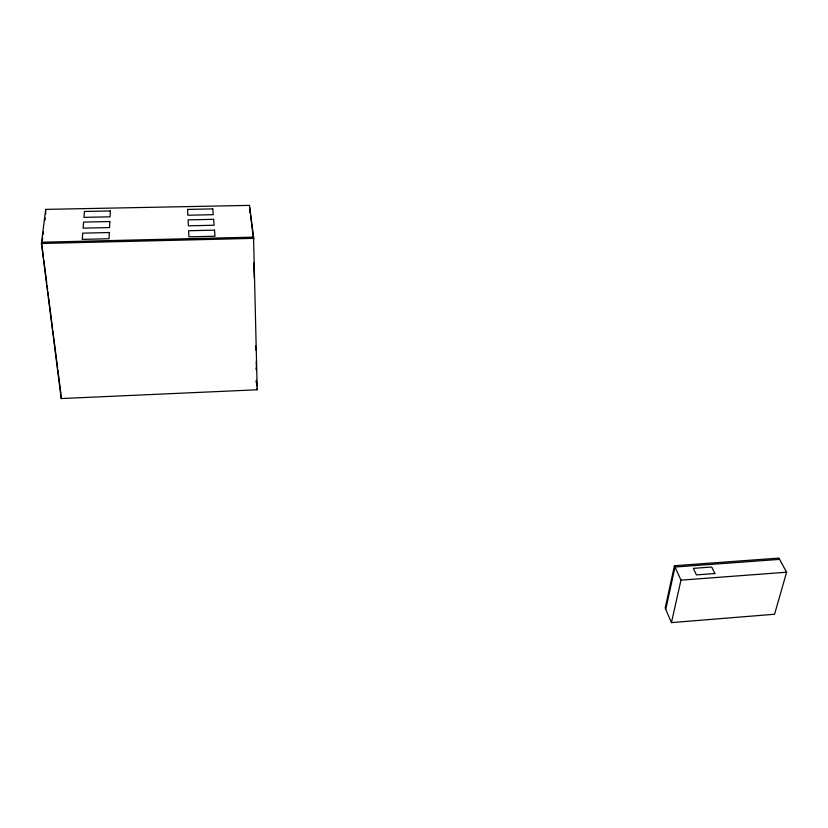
<?xml version="1.0" encoding="UTF-8"?>
<svg xmlns="http://www.w3.org/2000/svg" width="828" height="828" viewBox="0 0 828 828"><rect width="100%" height="100%" fill="white"/><g stroke="black" fill="none" stroke-linecap="round" stroke-linejoin="round"><path stroke-width="1.24" d="M43.522 257.58L41.555 242.221L253.554 237.139L257.208 389.781L61.22 398.558L61.086 395.184M42.331 240.751L42.652 238.216M43.128 234.427L43.439 231.892M44.867 220.507L45.188 217.981M45.664 214.183L45.695 209.38L249.518 205.385L253.71 238.371L41.4 243.484L61.22 398.558M41.4 243.484L45.695 209.38M674.447 565.731L665.174 608.042L671.436 622.615L774.584 614.241L786.6 572.21L778.889 558.103L674.447 565.731L680.978 580.149L671.436 622.615M665.743 609.356L675.037 567.025L779.583 559.376M680.978 580.149L786.6 572.21M43.812 259.868L46.792 283.197M47.072 285.391L47.61 289.603M47.889 291.777L48.428 296M48.697 298.163L52.609 328.799M52.837 330.579L53.427 335.185M53.654 336.986L57.577 367.715M57.825 369.65L60.92 393.911M249.57 207.6L250.211 212.692M250.542 215.239L253.606 239.406M253.72 262.983L254.32 278.26M255.5 345.897L255.997 350.223M256.214 368.015L256.452 370.199L256.256 361.463M256.318 380.28L256.877 385.248M256.225 380.973L256.783 385.951M257.053 388.435L257.208 389.781M249.632 210.177L249.694 212.744M109.337 232.544L109.058 238.733L82.241 239.364L82.717 233.154L109.337 232.544M109.845 221.542L109.565 227.555L83.11 228.145L83.576 222.101L109.845 221.542M110.331 210.954L110.062 216.822L83.949 217.36L84.404 211.471L110.331 210.954M714.864 573.525L696.41 574.901L693.357 568.37L711.707 567.014L714.864 573.525M214.504 230.143L188.639 230.733L188.939 236.839L215.001 236.218L214.504 230.143M213.634 219.316L188.091 219.865L188.391 225.806L214.11 225.237L213.634 219.316M212.786 208.904L187.573 209.412L187.863 215.208L213.251 214.68L212.786 208.904"/></g></svg>
